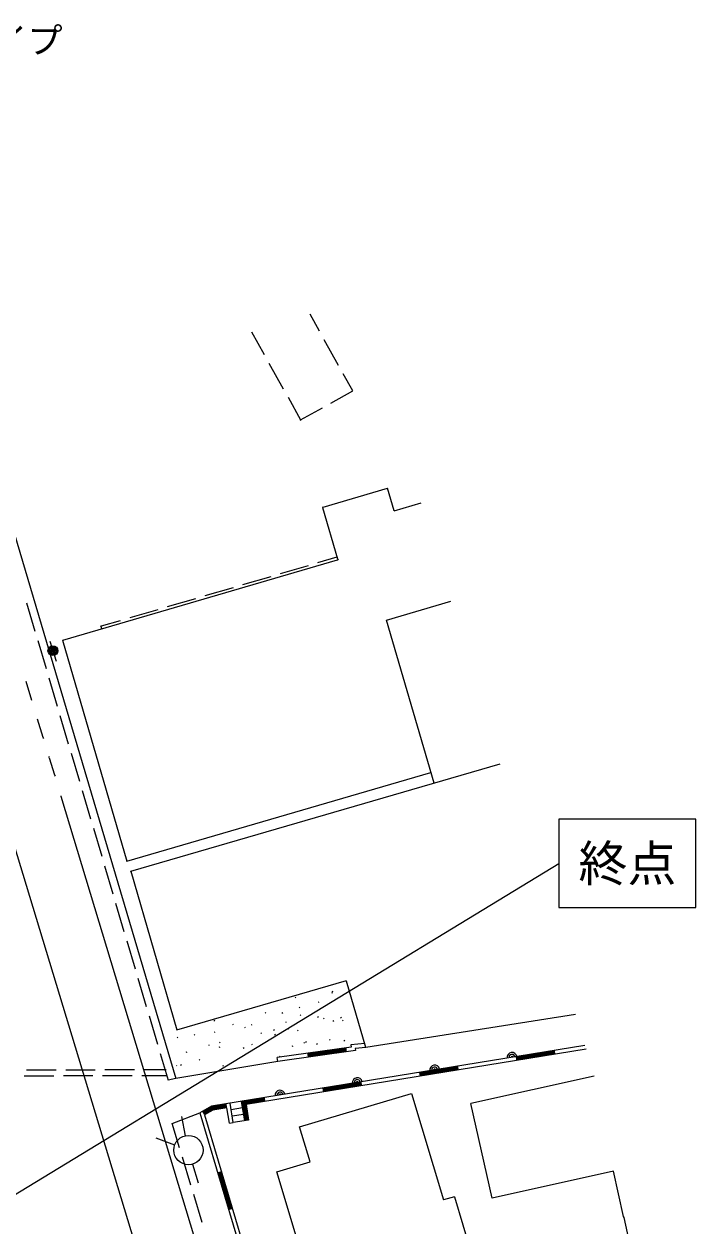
# Model space of a CAD drawing. Units: millimetres, scale not verified. Extents: x 40000 to 680000, y 20000 to 380000.
# Drawn here: x 248664 to 282976, y 276397 to 337778 of the extents above; entities that cross this region are included whole.
import ezdxf
from ezdxf.enums import TextEntityAlignment as Align

# ---------------------------------------------------------------- set-up
doc = ezdxf.new("R2010")
doc.units = ezdxf.units.MM
doc.header["$LTSCALE"] = 1000
doc.layers.add('M-BGD', color=7, linetype='Continuous', lineweight=13)
doc.layers.add('M-STR-HTXT', color=7, linetype='Continuous', lineweight=13)
doc.styles.add('ＭＳ ゴシック', font='')
doc.styles.get('ＭＳ ゴシック').set_extended_font_data('MS Gothic')

msp = doc.modelspace()

# ---------------------------------------------------------------- linework, layer by layer
at = {"layer": 'M-BGD'}
for p, q in [((263752, 322092), (263269, 322959)), ((260284, 322058), (260928, 320900)), ((264725, 320344), (263995, 321655)), ((261171, 320463), (261901, 319153)), ((265451, 319040), (264968, 319908)), ((262144, 318716), (262789, 317558)), ((264338, 318421), (265451, 319040)), ((262789, 317558), (263901, 318178)), ((246351, 317853), (256413, 283927)), ((262768, 317545), (262810, 317572)), ((263939, 313108), (267226, 314070)), ((267563, 312919), (267226, 314070)), ((263905, 313091), (263947, 313118)), ((264690, 310454), (263922, 313077)), ((267563, 312919), (268946, 313323)), ((250652, 306319), (264673, 310423)), ((261755, 309713), (263194, 310134)), ((263674, 310274), (264658, 310563)), ((264676, 310416), (264718, 310444)), ((259835, 309151), (261275, 309572)), ((257916, 308589), (259355, 309010)), ((248792, 308217), (249218, 306779)), ((255996, 308027), (257436, 308448)), ((267167, 307332), (270463, 308297)), ((254077, 307465), (255516, 307887)), ((252568, 307016), (252610, 307043)), ((252628, 306897), (252596, 307006)), ((252613, 307037), (253597, 307325)), ((269604, 299005), (267167, 307332)), ((249360, 306300), (249787, 304862)), ((250628, 306312), (253917, 295029)), ((249978, 306260), (250306, 305241)), ((250116, 305758), (250157, 305786)), ((249061, 303239), (248770, 304196)), ((249929, 304382), (250356, 302944)), ((249638, 301350), (249353, 302283)), ((250498, 302465), (250924, 301027)), ((249624, 301313), (249666, 301340)), ((249918, 300341), (249960, 300369)), ((250238, 299423), (249962, 300284)), ((251067, 300548), (251493, 299109)), ((256065, 269826), (246900, 299979)), ((253917, 295029), (269443, 299555)), ((254116, 294510), (272970, 299993)), ((250224, 299385), (250266, 299412)), ((250535, 298342), (250577, 298369)), ((259165, 269849), (250563, 298332)), ((251635, 298630), (252062, 297192)), ((252204, 296713), (252630, 295275)), ((252773, 294795), (253199, 293357)), ((253897, 295015), (253938, 295042)), ((254095, 294496), (254137, 294524)), ((254116, 294510), (256470, 286414)), ((253341, 292878), (253768, 291440)), ((253910, 290960), (254337, 289522)), ((254479, 289043), (254905, 287605)), ((256470, 286414), (265123, 288931)), ((266120, 285512), (265132, 288898)), ((262508, 288045), (262550, 288073)), ((264382, 288298), (264424, 288326)), ((264404, 288365), (264446, 288393)), ((260970, 287266), (261012, 287293)), ((261833, 287263), (261875, 287290)), ((262713, 287538), (262755, 287565)), ((263694, 287824), (263736, 287851)), ((255047, 287125), (255474, 285687)), ((258358, 286877), (258400, 286905)), ((259271, 287213), (259282, 287221)), ((259327, 286681), (259368, 286708)), ((260278, 286665), (260320, 286693)), ((262026, 286801), (262068, 286828)), ((262757, 287146), (262799, 287174)), ((263654, 287068), (263696, 287095)), ((263951, 286975), (263993, 287003)), ((264439, 286859), (264481, 286886)), ((264832, 287033), (264873, 287060)), ((264927, 286876), (264968, 286904)), ((276830, 287202), (266120, 285512)), ((256478, 286011), (256520, 286039)), ((257348, 286142), (257390, 286169)), ((258383, 286288), (258425, 286315)), ((259931, 286527), (259973, 286555)), ((260749, 286225), (260791, 286252)), ((261408, 286403), (261450, 286430)), ((261456, 286162), (261498, 286189)), ((262151, 286462), (262193, 286489)), ((262625, 286363), (262667, 286391)), ((258098, 285623), (258140, 285651)), ((277309, 285616), (258232, 282508)), ((258636, 285525), (258678, 285552)), ((258642, 285752), (258684, 285779)), ((259856, 285477), (259898, 285504)), ((260296, 285661), (260338, 285688)), ((265365, 285533), (261596, 284998)), ((262357, 285571), (262399, 285598)), ((262952, 285731), (262994, 285759)), ((263039, 285784), (263081, 285811)), ((265116, 285477), (263136, 285196)), ((265119, 285458), (263139, 285177)), ((265122, 285438), (263141, 285157)), ((263603, 285682), (263645, 285709)), ((264254, 285889), (264296, 285916)), ((264996, 285855), (265038, 285882)), ((266063, 285708), (265350, 285640)), ((265350, 285640), (265365, 285533)), ((266120, 285512), (265577, 285461)), ((265577, 285461), (265591, 285363)), ((265577, 285461), (265591, 285363)), ((255616, 285208), (256023, 283837)), ((256949, 285266), (256991, 285293)), ((257605, 284863), (257647, 284890)), ((277367, 285423), (260001, 282593)), ((261624, 284800), (261596, 284998)), ((265591, 285363), (261624, 284800)), ((261708, 285040), (261750, 285067)), ((265124, 285418), (263144, 285137)), ((265127, 285398), (263147, 285117)), ((265130, 285378), (263150, 285097)), ((265133, 285359), (263153, 285078)), ((265136, 285339), (263155, 285058)), ((265138, 285319), (263158, 285038)), ((275756, 285343), (273782, 285021)), ((275759, 285323), (273785, 285001)), ((275763, 285303), (273789, 284982)), ((275766, 285283), (273792, 284962)), ((275769, 285264), (273795, 284942)), ((275772, 285244), (273798, 284922)), ((275776, 285224), (273802, 284903)), ((275779, 285205), (273805, 284883)), ((275782, 285185), (273808, 284863)), ((250296, 284356), (248796, 284352)), ((252296, 284361), (250796, 284357)), ((254296, 284367), (252796, 284362)), ((255913, 284371), (254796, 284368)), ((261624, 284800), (256413, 283927)), ((256446, 284574), (256469, 284589)), ((256657, 284613), (256699, 284641)), ((258819, 284571), (258861, 284598)), ((270821, 284539), (268847, 284217)), ((270825, 284519), (268851, 284197)), ((270828, 284499), (268854, 284178)), ((270831, 284479), (268857, 284158)), ((270834, 284460), (268860, 284138)), ((270837, 284440), (268863, 284118)), ((270841, 284420), (268867, 284099)), ((270844, 284400), (268870, 284079)), ((270847, 284381), (268873, 284059)), ((250177, 284055), (248677, 284051)), ((252177, 284061), (250677, 284057)), ((254177, 284066), (252677, 284062)), ((255914, 284071), (254677, 284068)), ((256413, 283927), (256023, 283837)), ((265886, 283735), (263912, 283413)), ((265890, 283715), (263916, 283393)), ((265893, 283695), (263919, 283374)), ((265896, 283675), (263922, 283354)), ((265899, 283656), (263925, 283334)), ((265902, 283636), (263928, 283314)), ((265906, 283616), (263932, 283295)), ((265909, 283596), (263935, 283275)), ((277780, 284055), (271479, 282643)), ((262736, 281452), (268448, 283165)), ((265912, 283577), (263938, 283255)), ((268448, 283165), (270079, 277723)), ((258232, 282508), (257646, 282167)), ((257792, 282229), (258239, 282489)), ((257802, 282212), (258246, 282469)), ((257812, 282194), (258253, 282450)), ((257822, 282177), (258260, 282431)), ((257832, 282160), (258266, 282412)), ((257842, 282142), (258273, 282393)), ((257852, 282125), (258280, 282374)), ((257862, 282108), (258287, 282355)), ((258993, 282612), (258239, 282489)), ((258997, 282592), (258246, 282469)), ((259000, 282572), (258253, 282450)), ((259003, 282552), (258260, 282431)), ((259006, 282533), (258266, 282412)), ((259010, 282513), (258273, 282393)), ((259013, 282493), (258280, 282374)), ((259016, 282473), (258287, 282355)), ((259019, 282454), (258294, 282335)), ((259022, 282434), (258301, 282316)), ((259151, 281644), (259022, 282434)), ((259348, 281676), (259188, 282663)), ((259348, 281676), (259188, 282663)), ((259826, 282423), (259242, 282328)), ((259771, 282759), (259932, 281772)), ((259932, 281772), (259771, 282759)), ((260951, 282931), (259794, 282742)), ((259952, 281775), (259794, 282742)), ((260955, 282911), (259817, 282725)), ((259972, 281778), (259817, 282725)), ((260958, 282891), (259840, 282709)), ((259991, 281781), (259840, 282709)), ((260961, 282871), (259863, 282692)), ((260011, 281784), (259863, 282692)), ((260964, 282852), (259886, 282676)), ((260031, 281788), (259886, 282676)), ((260967, 282832), (259909, 282659)), ((260051, 281791), (259909, 282659)), ((260971, 282812), (259932, 282643)), ((260070, 281794), (259932, 282643)), ((260974, 282792), (259955, 282626)), ((260090, 281797), (259955, 282626)), ((260977, 282773), (259978, 282610)), ((260110, 281800), (259978, 282610)), ((260001, 282593), (260129, 281804)), ((272561, 277812), (271479, 282643)), ((256229, 281630), (257646, 282167)), ((256916, 281008), (256725, 281990)), ((257646, 282167), (262179, 266927)), ((257872, 282090), (258294, 282335)), ((258301, 282316), (257882, 282073)), ((257882, 282073), (262315, 267170)), ((259879, 282097), (259295, 282002)), ((260129, 281804), (259348, 281676)), ((256603, 280395), (256229, 281630)), ((259151, 281644), (259348, 281676)), ((263271, 279669), (262736, 281452)), ((256356, 280530), (255417, 280875)), ((257184, 278481), (256748, 279917)), ((257272, 279553), (257555, 278594)), ((261575, 279160), (263271, 279669)), ((258565, 279146), (259135, 277229)), ((258584, 279152), (259154, 277235)), ((258603, 279158), (259174, 277241)), ((258623, 279163), (259193, 277246)), ((258642, 279169), (259212, 277252)), ((258661, 279175), (259231, 277258)), ((258680, 279181), (259250, 277264)), ((258699, 279186), (259269, 277269)), ((258718, 279192), (259289, 277275)), ((264947, 267917), (261575, 279160)), ((278757, 279201), (272561, 277812)), ((279277, 276883), (278757, 279201)), ((257765, 276567), (257329, 278003)), ((270638, 277891), (270079, 277723)), ((270638, 277891), (273179, 269414)), ((279261, 276845), (279303, 276872)), ((279288, 276834), (281679, 266161))]:
    msp.add_line(p, q, dxfattribs=at)
for centre, radius in [((250136, 305772), 250), ((250136, 305772), 200), ((250136, 305772), 150), ((250136, 305772), 100), ((250136, 305772), 50), ((257060, 280272), 750)]:
    msp.add_circle(centre, radius, dxfattribs=at)
for centre, radius in [((273582, 285009), 250), ((273582, 285009), 150), ((273582, 285009), 50), ((269634, 284365), 250), ((269634, 284365), 150), ((269634, 284365), 50), ((265686, 283722), 250), ((265686, 283722), 150), ((265686, 283722), 50), ((261738, 283079), 250), ((261738, 283079), 150), ((261738, 283079), 50)]:
    msp.add_arc(centre, radius, 9.2539, 189.2539, dxfattribs=at)
at = {"layer": 'M-STR-HTXT'}
msp.add_line((247323, 277482), (275976, 294915), dxfattribs=at)
msp.add_lwpolyline([(275976, 292665), (282976, 292665), (282976, 297165), (275976, 297165)], close=True, dxfattribs=at)

# ---------------------------------------------------------------- texts
at = {"layer": 'M-STR-HTXT', "style": 'ＭＳ ゴシック'}
for s, height, p in [('ガードパイプ', 1320, (239829, 336942)), ('終点', 1833, (276976, 294915))]:
    msp.add_text(s, height=height, dxfattribs=at).set_placement(p, align=Align.MIDDLE_LEFT)

doc.saveas('drawing.dxf')
